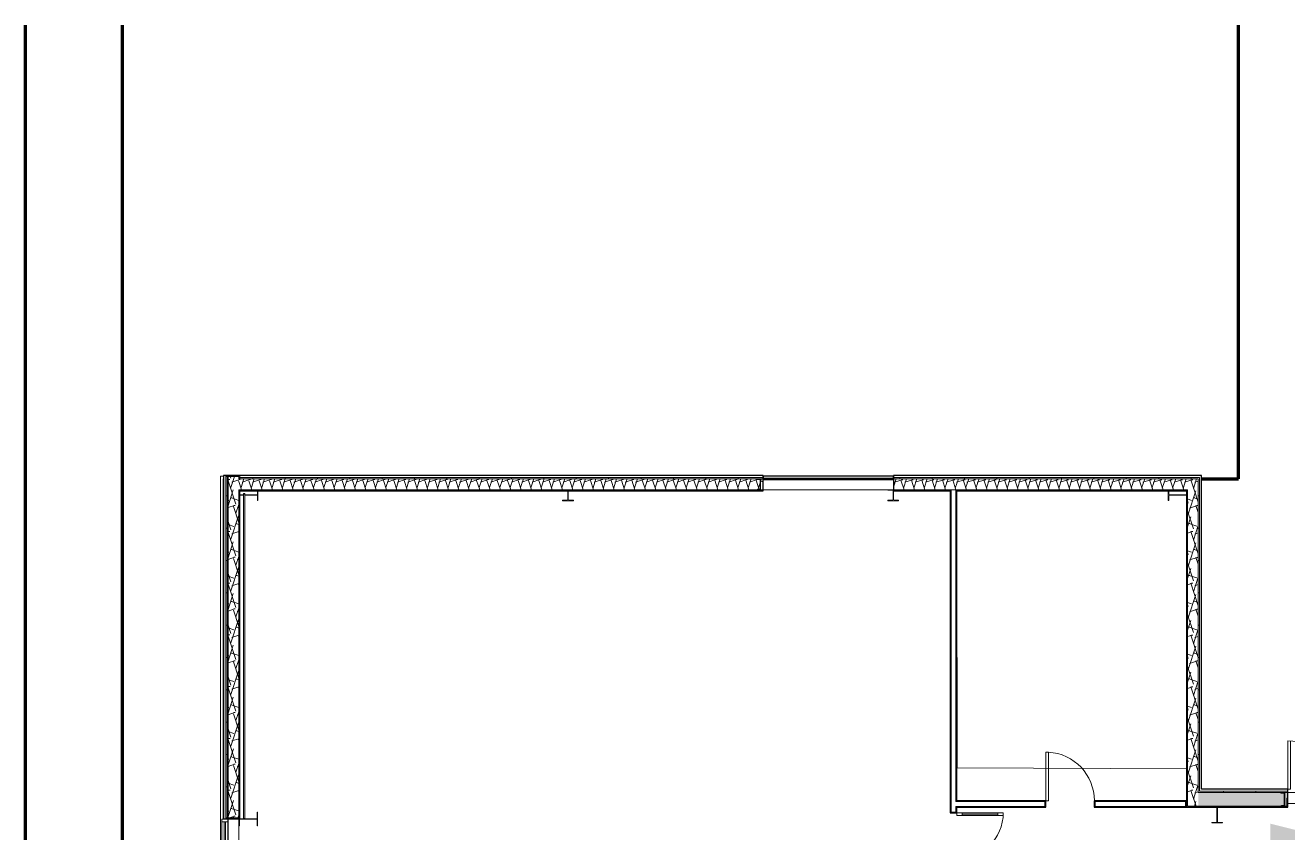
# Model space of a CAD drawing. Header units: inches. Extents: x 0 to 26364, y -23034 to 792.
# Drawn here: x 21911 to 22848, y -21154 to -20555 of the extents above; entities that cross this region are included whole.
import ezdxf

# ---------------------------------------------------------------- set-up
doc = ezdxf.new("R2010")
doc.units = ezdxf.units.IN
doc.header["$MEASUREMENT"] = 0
for name, color, linetype, lineweight in [('A-ANNO-NOTE', 131, 'Continuous', 9), ('A-DOOR', 31, 'Continuous', 13), ('A-DOOR-GLAZ', 31, 'Continuous', 15), ('A-FLOR', 192, 'Continuous', 13), ('A-GLAZ-CURT', 52, 'Continuous', 13), ('A-GLAZ-CWMG', 51, 'Continuous', 13), ('A-SITE-ROAD', 130, 'Continuous', 70), ('A-SITE-SWLK', 140, 'Continuous', 70), ('A-WALL', 113, 'Continuous', 13), ('A-WALL-PATT', 111, 'Continuous', 25), ('C-TOPO', 7, 'Continuous', 13), ('EOP-PR', 4, 'Continuous', 70), ('I-WALL', 2, 'Continuous', 13), ('L-SITE-WALL', 31, 'Continuous', 13), ('S-BEAM', 12, 'Continuous', 13), ('S-COLS', 52, 'Continuous', 13)]:
    doc.layers.add(name, color=color, linetype=linetype, lineweight=lineweight)
pattern_1 = [(45, (0, 0), (-19.00703, 19.00703), []), (45, (0, 28.8), (-19.00703, 19.00703), [])]
pattern_2 = [(0, (0, 0), (0, 24), []), (90, (0, 0), (-24, 1e-15), [])]
pattern_3 = [(161.57, (0.96, 0.96), (-7.6802237, -0.0009796), [0, -54.643, 6.067, 0]), (18.43, (-0.96, 0.96), (-7.6802237, 0.0009796), [0, -54.643, 6.067, 0]), (108.43, (0.96, 0.96), (3.8382953, -19.20136532), [18.211, -42.499]), (71.57, (-0.96, 0.96), (3.8382953, 19.20136532), [18.211, -42.499])]
pattern_4 = [(0, (0, 0), (61.44, 15.36), [2.534, -43.546, 2.534, -43.546, -245.76]), (0, (0, 0), (61.44, 15.36), [-92.16, 2.534, -89.626, 2.534, -43.546, -107.52]), (0, (0, 0), (61.44, 15.36), [-230.4, 2.534, -28.186, 2.534, -74.266]), (120, (23.04, 7.68), (-44.02215, 45.528601), [2.534, -43.546, 2.534, -43.546, -245.76]), (120, (23.04, 7.68), (-44.02215, 45.528601), [-92.16, 2.534, -89.626, 2.534, -43.546, -107.52]), (120, (23.04, 7.68), (-44.02215, 45.528601), [-230.4, 2.534, -28.186, 2.534, -74.266]), (240, (30.72, 38.4), (-17.41785, -60.888601), [2.534, -43.546, 2.534, -43.546, -245.76]), (240, (30.72, 38.4), (-17.41785, -60.888601), [-92.16, 2.534, -89.626, 2.534, -43.546, -107.52]), (240, (30.72, 38.4), (-17.41785, -60.888601), [-230.4, 2.534, -28.186, 2.534, -74.266])]

# ---------------------------------------------------------------- blocks, each defined once
blk = doc.blocks.new('Struct_Xcel_Sports Complex_rvt-1-Egress Plan')
at = {"layer": 'A-FLOR', "color": 250, "lineweight": 9}
for p, q in [((22602.62, -21105.85), (22602.27, -20941.82)), ((22772.64, -21106.56), (22602.62, -21105.85))]:
    blk.add_line(p, q, dxfattribs=at)
at = {"layer": 'A-FLOR', "color": 7}
blk.add_line((22847.77, -21132.3), (22919.77, -21132.3), dxfattribs=at)
at = {"layer": 'L-SITE-WALL', "color": 7}
for p, q in [((22058.14, -21143.93), (22058.14, -20899.55)), ((22847.77, -21124.3), (22919.77, -21124.3)), ((22919.77, -21132.3), (22847.77, -21132.3))]:
    blk.add_line(p, q, dxfattribs=at)
blk = doc.blocks.new('Single-Glass 1 - 2_  10 7_16_ x96_-1835913-Egress Plan')
at = {"layer": 'A-DOOR'}
for p, q in [((15.21875, -2.4375), (15.21875, -6.4375)), ((17.21875, -2.4375), (15.21875, -2.4375)), ((15.21875, -6.4375), (17.21875, -6.4375)), ((17.21875, -2.4375), (17.21875, -6.4375)), ((15.21875, -32.875), (15.21875, -36.875)), ((15.21875, -32.875), (17.21875, -32.875)), ((17.21875, -36.875), (15.21875, -36.875)), ((17.21875, -32.875), (17.21875, -36.875))]:
    blk.add_line(p, q, dxfattribs=at)
at = {"layer": 'A-DOOR', "lineweight": 9}
for p, q in [((15.21875, -6.4375), (15.21875, -32.875)), ((17.21875, -6.4375), (17.21875, -32.875))]:
    blk.add_line(p, q, dxfattribs=at)
blk.add_arc((17.21875, -2.4375), 34.4375, 180, 270, dxfattribs=at)
at = {"layer": 'A-DOOR-GLAZ'}
blk.add_line((16.21875, -32.875), (16.21875, -6.4375), dxfattribs=at)
blk = doc.blocks.new('Single-Flush - 36_ x 84_-1318909-Egress Plan')
at = {"layer": 'A-DOOR'}
for p, q in [((16, -2.44), (16, -38.45)), ((18, -2.44), (16, -2.44)), ((18, -2.44), (18, -38.45)), ((18, -38.45), (16, -38.45))]:
    blk.add_line(p, q, dxfattribs=at)
at = {"layer": 'A-DOOR', "lineweight": 9}
blk.add_arc((18, -2.44), 36.07, 180, 266.82115, dxfattribs=at)
blk = doc.blocks.new('Rectangular Mullion - Exterior 2_ x 4_5_-1142339-Egress Plan')
at = {"layer": 'A-GLAZ-CWMG'}
for p, q in [((-2, 3), (0, 3)), ((-2, -1.5), (-2, 3)), ((0, 3), (0, -1.5)), ((0, -1.5), (-2, -1.5))]:
    blk.add_line(p, q, dxfattribs=at)
blk = doc.blocks.new('Double-Flush - 72_ x 96_-983185-Egress Plan')
at = {"layer": 'A-DOOR'}
for p, q in [((-36, -6.63), (-36, -42.63)), ((-36, -6.63), (-34, -6.63)), ((-34, -6.63), (-34, -42.63)), ((34, -6.63), (34, -42.57)), ((36, -6.63), (34, -6.63)), ((36, -6.63), (36, -42.63)), ((-36, -42.63), (-34, -42.63))]:
    blk.add_line(p, q, dxfattribs=at)
at = {"layer": 'A-DOOR', "lineweight": 9}
for centre, start, end in [((-36, -6.63), 270, 360), ((36, -6.63), 180, 270)]:
    blk.add_arc(centre, 36, start, end, dxfattribs=at)
blk = doc.blocks.new('Girt_Z - 8_D-1789509-Egress Plan')
at = {"layer": 'S-BEAM'}
for p, q in [((22555.27, -20891.55), (22458.52, -20891.55)), ((22555.27, -20892.13), (22458.52, -20892.13)), ((22555.27, -20892.2), (22458.52, -20892.2)), ((22458.52, -20899.55), (22551.14, -20899.55))]:
    blk.add_line(p, q, dxfattribs=at)
blk = doc.blocks.new('Girt_C - 8_D-1405510-Egress Plan')
at = {"layer": 'S-BEAM'}
for p, q in [((22061.64, -21143.68), (22061.64, -21646.84)), ((22069.64, -21380.05), (22069.64, -21148.8)), ((22069.64, -21621.3), (22069.64, -21390.05)), ((22069.64, -21646.84), (22069.64, -21631.3)), ((22069.25, -21647.23), (22062.03, -21647.23))]:
    blk.add_line(p, q, dxfattribs=at)
blk = doc.blocks.new('System Panel - INSULATED LOW-E GLAZING _SEE ELEVATIONS FOR U-FACTOR_ SHGC_ _ LT_-827433-Egress Plan')
at = {"layer": 'A-GLAZ-CURT', "lineweight": 9}
for p, q in [((17.09375, -0.25), (-17.09375, -0.25)), ((-17.09375, -0.25), (-17.09375, -1.25)), ((-17.09375, -1.25), (17.09375, -1.25)), ((17.09375, -1.25), (17.09375, -0.25))]:
    blk.add_line(p, q, dxfattribs=at)
at = {"layer": 'A-GLAZ-CURT'}
for p, q in [((-17.09375, -1.25), (-17.09375, -0.25)), ((17.09375, -0.25), (-17.09375, -0.25)), ((-17.09375, -1.25), (17.09375, -1.25)), ((17.09375, -0.25), (17.09375, -1.25))]:
    blk.add_line(p, q, dxfattribs=at)
blk = doc.blocks.new('Rectangular Mullion - Exterior 2_ x 4_5_-V77-Egress Plan')
at = {"layer": 'A-GLAZ-CWMG'}
for p, q in [((22057.02, -21145.93), (22057.02, -21180.12)), ((22061.52, -21145.93), (22061.52, -21180.12))]:
    blk.add_line(p, q, dxfattribs=at)
blk = doc.blocks.new('Round Bar - 1_-1267021-Egress Plan')
at = {"layer": 'S-BEAM'}
for p, q in [((22073.14, -21867.69), (22073.14, -21988.86)), ((22074.14, -21988.86), (22074.14, -21867.69))]:
    blk.add_line(p, q, dxfattribs=at)
for centre, start_param, end_param in [((22073.64, -21867.69), 0, 3.141593), ((22073.64, -21867.69), 3.141593, 6.283185), ((22073.64, -22108.84), 3.926991, 5.497787)]:
    blk.add_ellipse(centre, major_axis=(0.5, 0), ratio=0.507473, start_param=start_param, end_param=end_param, dxfattribs=at)
blk = doc.blocks.new('Round Bar - 1_-V80-Egress Plan')
at = {"layer": 'S-BEAM'}
for p, q in [((22073.14, -21022.63), (22073.14, -21143.8)), ((22074.14, -21143.8), (22074.14, -21022.63))]:
    blk.add_line(p, q, dxfattribs=at)
for centre, start_param, end_param in [((22073.64, -20902.65), 0, 3.141593), ((22073.64, -21143.8), 0, 3.141593), ((22073.64, -21143.8), 3.141593, 6.283185)]:
    blk.add_ellipse(centre, major_axis=(0.5, 0), ratio=0.507473, start_param=start_param, end_param=end_param, dxfattribs=at)

msp = doc.modelspace()

# ---------------------------------------------------------------- hatches: boundary and pattern name
at = {"layer": 'A-ANNO-NOTE'}
msp.add_hatch(color=256, dxfattribs=at).paths.add_polyline_path([(22834.74, -21171.3), (22882.74, -21159.3), (22834.74, -21147.3)], flags=0)
at = {"layer": 'A-WALL-PATT', "lineweight": 9}
h = msp.add_hatch(dxfattribs=at)
h.set_pattern_fill('FP_14', color=256, style=0, pattern_type=2)
h.set_pattern_definition(pattern_2)
h.paths.add_polyline_path([(22061.14, -21142.93), (22061.14, -20889.8), (22060.14, -20889.8), (22060.14, -21142.93)], flags=0)
h = msp.add_hatch(dxfattribs=at)
h.set_pattern_fill('FP_13', color=256, style=0, pattern_type=2)
h.set_pattern_definition([(0, (0, 0), (30.72, 7.68), [2.534, -20.506, 2.534, -20.506, -122.88]), (0, (0, 0), (30.72, 7.68), [-46.08, 2.534, -43.546, 2.534, -20.506, -53.76]), (0, (0, 0), (30.72, 7.68), [-115.2, 2.534, -12.826, 2.534, -35.866]), (120, (11.52, 3.84), (-22.0110751, 22.7643004), [2.534, -20.506, 2.534, -20.506, -122.88]), (120, (11.52, 3.84), (-22.0110751, 22.7643004), [-46.08, 2.534, -43.546, 2.534, -20.506, -53.76]), (120, (11.52, 3.84), (-22.0110751, 22.7643004), [-115.2, 2.534, -12.826, 2.534, -35.866]), (240, (15.36, 19.2), (-8.7089249, -30.4443004), [2.534, -20.506, 2.534, -20.506, -122.88]), (240, (15.36, 19.2), (-8.7089249, -30.4443004), [-46.08, 2.534, -43.546, 2.534, -20.506, -53.76]), (240, (15.36, 19.2), (-8.7089249, -30.4443004), [-115.2, 2.534, -12.826, 2.534, -35.866])])
h.paths.add_polyline_path([(22061.14, -21142.93), (22061.64, -21142.93), (22061.64, -20889.8), (22061.14, -20889.8), (22061.14, -21136.01)], flags=0)
h = msp.add_hatch(dxfattribs=at)
h.set_pattern_fill('FP_11', color=256, style=0, pattern_type=2)
h.set_pattern_definition(pattern_3)
h.paths.add_polyline_path([(22069.64, -21142.93), (22069.64, -20889.8), (22061.64, -20889.8), (22061.64, -21142.93), (22065.11, -21142.93)], flags=0)
h = msp.add_hatch(dxfattribs=at)
h.set_pattern_fill('FP_11', color=256, style=0, pattern_type=2)
h.set_pattern_definition(pattern_3)
h.paths.add_polyline_path([(22070.39, -20899.55), (22458.52, -20899.55), (22458.52, -20891.55), (22069.64, -20891.55), (22069.64, -20899.55)], flags=0)
h = msp.add_hatch(dxfattribs=at)
h.set_pattern_fill('FP_14', color=256, style=0, pattern_type=2)
h.set_pattern_definition(pattern_2)
h.paths.add_polyline_path([(22070.39, -20891.55), (22458.52, -20891.55), (22458.52, -20890.55), (22070.39, -20890.55)], flags=0)
h = msp.add_hatch(dxfattribs=at)
h.set_pattern_fill('FP_14', color=256, style=0, pattern_type=2)
h.set_pattern_definition(pattern_2)
h.paths.add_polyline_path([(22555.27, -20891.55), (22782.39, -20891.55), (22782.39, -20890.55), (22555.27, -20890.55)], flags=0)
h = msp.add_hatch(dxfattribs=at)
h.set_pattern_fill('FP_11', color=256, style=0, pattern_type=2)
h.set_pattern_definition(pattern_3)
h.paths.add_polyline_path([(22555.27, -20899.55), (22781.39, -20899.55), (22781.39, -20891.55), (22555.27, -20891.55)], flags=0)
h = msp.add_hatch(dxfattribs=at)
h.set_pattern_fill('FP_14', color=256, style=0, pattern_type=2)
h.set_pattern_definition(pattern_2)
h.paths.add_polyline_path([(22782.39, -21135.05), (22782.39, -21134.3), (22781.39, -21134.3), (22781.39, -21135.05)], flags=0)
h.paths.add_polyline_path([(22781.39, -21124.3), (22782.39, -21124.3), (22782.39, -20891.55), (22781.39, -20891.55), (22781.39, -21116.64)], flags=0)
h = msp.add_hatch(dxfattribs=at)
h.set_pattern_fill('FP_10', color=256, style=0, pattern_type=2)
h.set_pattern_definition(pattern_4)
h.paths.add_polyline_path([(22597.4, -21459.18), (22598.02, -21459.18), (22598.02, -21174.4), (22599.84, -21174.4), (22599.84, -21173.77), (22597.4, -21173.77), (22597.4, -21454.43)], flags=0)
h.paths.add_polyline_path([(22599.84, -21139.33), (22599.84, -21138.71), (22598.02, -21138.71), (22598.02, -20899.55), (22597.4, -20899.55), (22597.4, -21139.33)], flags=0)
h = msp.add_hatch(dxfattribs=at)
h.set_pattern_fill('FP_10', color=256, style=0, pattern_type=2)
h.set_pattern_definition(pattern_4)
h.paths.add_polyline_path([(22602.27, -21454.43), (22602.27, -21203.18), (22601.65, -21203.18), (22601.65, -21454.43)], flags=0)
h.paths.add_polyline_path([(22601.65, -21199.55), (22602.27, -21199.55), (22602.27, -21173.77), (22599.84, -21173.77), (22599.84, -21174.4), (22601.65, -21174.4), (22601.65, -21174.75)], flags=0)
h.paths.add_polyline_path([(22599.84, -21139.33), (22602.27, -21139.33), (22602.27, -21134.55), (22601.65, -21134.55), (22601.65, -21138.71), (22599.84, -21138.71)], flags=0)
h.paths.add_polyline_path([(22601.65, -21130.93), (22602.27, -21130.93), (22602.27, -20899.55), (22601.65, -20899.55), (22601.65, -21097.28)], flags=0)
h = msp.add_hatch(dxfattribs=at)
h.set_pattern_fill('FP_11', color=256, style=0, pattern_type=2)
h.set_pattern_definition(pattern_3)
h.paths.add_polyline_path([(22781.39, -21134.3), (22781.39, -20899.55), (22773.39, -20899.55), (22773.39, -21134.3)], flags=0)
h = msp.add_hatch(dxfattribs=at)
h.set_pattern_fill('FP_11', color=256, style=0, pattern_type=2)
h.set_pattern_definition(pattern_3)
h.paths.add_polyline_path([(22783.89, -21134.3), (22847.02, -21134.3), (22847.02, -21128.43), (22847.77, -21128.43), (22847.77, -21124.3), (22781.39, -21124.3), (22781.39, -21134.3), (22782.39, -21134.3)], flags=0)
h.paths.add_polyline_path([(25980.27, -21134.3), (25980.27, -21124.3), (25968.77, -21124.3), (25968.77, -21128.43), (25969.52, -21128.43), (25969.52, -21134.3), (25977.95, -21134.3)], flags=0)
h.paths.add_polyline_path([(22920.52, -21134.3), (22928.02, -21134.3), (22928.02, -21128.43), (22928.77, -21128.43), (22928.77, -21124.3), (22919.77, -21124.3), (22919.77, -21128.43), (22920.52, -21128.43)], flags=0)
h.paths.add_polyline_path([(23073.52, -21134.3), (25932.02, -21134.3), (25932.02, -21128.43), (25932.77, -21128.43), (25932.77, -21124.3), (23072.77, -21124.3), (23072.77, -21128.43), (23073.52, -21128.43)], flags=0)
h = msp.add_hatch(dxfattribs=at)
h.set_pattern_fill('FP_14', color=256, style=0, pattern_type=2)
h.set_pattern_definition(pattern_2)
h.paths.add_polyline_path([(22782.39, -21124.3), (22847.77, -21124.3), (22847.77, -21123.3), (22782.39, -21123.3)], flags=0)
h.paths.add_polyline_path([(25980.27, -21124.3), (25981.02, -21124.3), (25981.02, -21123.3), (25968.77, -21123.3), (25968.77, -21124.3), (25977.95, -21124.3)], flags=0)
h.paths.add_polyline_path([(25802.48, -21124.3), (25932.77, -21124.3), (25932.77, -21123.3), (23072.77, -21123.3), (23072.77, -21124.3), (25241, -21124.3)], flags=0)
h.paths.add_polyline_path([(22919.77, -21124.3), (22928.77, -21124.3), (22928.77, -21123.3), (22919.77, -21123.3)], flags=0)
h = msp.add_hatch(dxfattribs=at)
h.set_pattern_fill('FP_10', color=256, style=0, pattern_type=2)
h.set_pattern_definition(pattern_4)
h.paths.add_polyline_path([(22667.61, -21132.74), (22668.24, -21132.74), (22668.24, -21130.3), (22602.27, -21130.3), (22602.27, -21130.93), (22667.61, -21130.93)], flags=0)
h.paths.add_polyline_path([(22704.24, -21132.74), (22704.86, -21132.74), (22704.86, -21130.93), (22772.64, -21130.93), (22772.64, -21130.3), (22704.24, -21130.3)], flags=0)
at = {"layer": 'S-COLS', "lineweight": 9}
h = msp.add_hatch(dxfattribs=at)
h.set_pattern_fill('FP_8', color=256, style=0, pattern_type=2)
h.set_pattern_definition(pattern_1)
h.paths.add_polyline_path([(22309.89, -20907.8), (22317.89, -20907.8), (22317.89, -20907.37), (22314.73, -20907.37), (22314.24, -20907.17), (22314.03, -20906.68), (22314.03, -20900.68), (22314.24, -20900.19), (22314.73, -20899.99), (22317.89, -20899.99), (22317.89, -20899.55), (22309.89, -20899.55), (22309.89, -20899.99), (22313.05, -20899.99), (22313.54, -20900.19), (22313.75, -20900.68), (22313.75, -20906.68), (22313.54, -20907.17), (22313.05, -20907.37), (22309.89, -20907.37)], flags=0)
h = msp.add_hatch(dxfattribs=at)
h.set_pattern_fill('FP_8', color=256, style=0, pattern_type=2)
h.set_pattern_definition(pattern_1)
h.paths.add_polyline_path([(22559.14, -20907.8), (22559.14, -20907.37), (22555.98, -20907.37), (22555.49, -20907.17), (22555.28, -20906.68), (22555.28, -20900.68), (22555.49, -20900.19), (22555.98, -20899.99), (22559.14, -20899.99), (22559.14, -20899.55), (22551.14, -20899.55), (22551.14, -20899.99), (22554.3, -20899.99), (22554.79, -20900.19), (22555, -20900.68), (22555, -20906.68), (22554.79, -20907.17), (22554.3, -20907.37), (22551.14, -20907.37), (22551.14, -20907.8)], flags=0)
h = msp.add_hatch(dxfattribs=at)
h.set_pattern_fill('FP_8', color=256, style=0, pattern_type=2)
h.set_pattern_definition(pattern_1)
h.paths.add_polyline_path([(22772.96, -20907.55), (22773.39, -20907.55), (22773.39, -20899.55), (22772.96, -20899.55), (22772.96, -20902.72), (22772.75, -20903.21), (22772.27, -20903.41), (22760.27, -20903.41), (22759.78, -20903.21), (22759.57, -20902.72), (22759.57, -20899.55), (22759.14, -20899.55), (22759.14, -20907.55), (22759.57, -20907.55), (22759.57, -20904.39), (22759.78, -20903.9), (22760.27, -20903.7), (22772.27, -20903.7), (22772.75, -20903.9), (22772.96, -20904.39)], flags=0)
h = msp.add_hatch(dxfattribs=at)
h.set_pattern_fill('FP_8', color=256, style=0, pattern_type=2)
h.set_pattern_definition(pattern_1)
h.paths.add_polyline_path([(22799.39, -21146.8), (22799.39, -21146.37), (22796.23, -21146.37), (22795.74, -21146.17), (22795.53, -21145.68), (22795.53, -21135.43), (22795.74, -21134.94), (22796.23, -21134.74), (22799.39, -21134.74), (22799.39, -21134.3), (22791.39, -21134.3), (22791.39, -21134.74), (22794.55, -21134.74), (22795.04, -21134.94), (22795.25, -21135.43), (22795.25, -21145.68), (22795.04, -21146.17), (22794.55, -21146.37), (22791.39, -21146.37), (22791.39, -21146.8)], flags=0)
h = msp.add_hatch(dxfattribs=at)
h.set_pattern_fill('FP_8', color=256, style=0, pattern_type=2)
h.set_pattern_definition(pattern_1)
h.paths.add_polyline_path([(22070.07, -21148.8), (22070.07, -21144.64), (22070.28, -21144.15), (22070.77, -21143.95), (22073.21, -21143.89), (22073.14, -21143.66), (22070.77, -21143.66), (22070.28, -21143.46), (22070.07, -21142.97), (22070.07, -21138.8), (22069.64, -21138.8), (22069.64, -21148.8)], flags=0)
h.paths.add_polyline_path([(22083.64, -21148.8), (22083.64, -21138.8), (22083.21, -21138.8), (22083.21, -21142.97), (22083, -21143.46), (22082.52, -21143.66), (22074.14, -21143.66), (22074.06, -21143.9), (22074.12, -21143.95), (22082.65, -21144), (22083, -21144.15), (22083.21, -21144.64), (22083.21, -21148.8)], flags=0)

# ---------------------------------------------------------------- linework, layer by layer
at = {"layer": 'A-SITE-ROAD'}
msp.add_line((21911.24, -20555.01), (21911.24, -22983.09), dxfattribs=at)
at = {"layer": 'A-SITE-SWLK'}
msp.add_line((21983.24, -20555.01), (21983.24, -21649.18), dxfattribs=at)
at = {"layer": 'A-WALL', "lineweight": 25}
for p, q in [((22058.33, -20889.05), (22058.33, -21143.68)), ((22458.52, -20889.05), (22058.33, -20889.05)), ((22458.52, -20900.3), (22458.52, -20889.05)), ((22555.2, -20889.48), (22458.58, -20889.48)), ((22458.58, -20889.48), (22458.58, -20891.05)), ((22458.58, -20891.05), (22555.2, -20891.05)), ((22555.2, -20891.05), (22555.2, -20889.48)), ((22783.89, -20889.05), (22555.27, -20889.05)), ((22555.27, -20889.05), (22555.27, -20900.3)), ((22783.89, -21121.8), (22783.89, -20889.05)), ((22070.39, -21143.68), (22070.39, -20900.3)), ((22070.39, -20900.3), (22458.52, -20900.3)), ((22555.27, -20900.3), (22597.4, -20900.3)), ((22602.27, -20900.3), (22772.64, -20900.3)), ((22772.64, -20900.3), (22772.64, -21130.3)), ((22847.77, -21121.8), (22783.89, -21121.8)), ((22847.77, -21135.05), (22847.77, -21121.8)), ((22772.64, -21135.05), (22847.77, -21135.05)), ((22058.33, -21143.68), (22070.39, -21143.68))]:
    msp.add_line(p, q, dxfattribs=at)
at = {"layer": 'A-WALL', "lineweight": 9}
for p, q in [((22058.64, -20889.05), (22058.64, -21143.68)), ((22060.14, -20889.05), (22060.14, -21143.68)), ((22060.14, -20889.8), (22069.64, -20889.8)), ((22061.14, -20889.8), (22061.14, -21142.93)), ((22061.64, -20889.8), (22061.64, -21142.93)), ((22069.64, -20889.8), (22069.64, -20891.55)), ((22458.52, -20891.55), (22069.64, -20891.55)), ((22070.39, -20891.55), (22070.39, -20889.05)), ((22458.52, -20890.55), (22070.39, -20890.55)), ((22782.39, -20890.55), (22555.27, -20890.55)), ((22781.39, -20891.55), (22555.27, -20891.55)), ((22781.39, -20891.55), (22781.39, -21124.3)), ((22782.39, -20890.55), (22782.39, -21123.3)), ((22069.64, -20899.55), (22069.64, -21142.93)), ((22069.64, -20899.55), (22458.52, -20899.55)), ((22773.39, -20899.55), (22555.27, -20899.55)), ((22597.4, -20899.55), (22597.4, -20900.3)), ((22598.02, -20899.55), (22598.02, -21138.71)), ((22601.65, -21130.93), (22601.65, -20899.55)), ((22602.27, -20899.55), (22602.27, -20900.3)), ((22773.39, -20899.55), (22773.39, -21134.3)), ((22847.77, -21124.3), (22781.39, -21124.3)), ((22847.77, -21123.3), (22782.39, -21123.3)), ((22667.61, -21130.93), (22601.65, -21130.93)), ((22601.65, -21138.71), (22601.65, -21134.55)), ((22601.65, -21134.55), (22667.61, -21134.55)), ((22667.61, -21134.55), (22667.61, -21130.93)), ((22704.86, -21130.93), (22704.86, -21134.55)), ((22772.02, -21130.93), (22704.86, -21130.93)), ((22704.86, -21134.55), (22772.02, -21134.55)), ((22772.02, -21134.55), (22772.02, -21130.93)), ((22773.39, -21134.3), (22847.02, -21134.3)), ((22781.39, -21135.05), (22781.39, -21134.3)), ((22782.39, -21135.05), (22782.39, -21134.3)), ((22847.77, -21128.43), (22847.02, -21128.43)), ((22847.02, -21134.3), (22847.02, -21128.43)), ((22069.64, -21142.93), (22060.14, -21142.93)), ((22598.02, -21138.71), (22601.65, -21138.71))]:
    msp.add_line(p, q, dxfattribs=at)
at = {"layer": 'C-TOPO'}
for p, q in [((21911.24, -22983.08), (21911.24, -20555.01)), ((21911.24, -20555.01), (21911.24, -22983.08)), ((21983.24, -20555.01), (21983.24, -21649.18)), ((21983.24, -21649.18), (21983.24, -20555.01)), ((22811.24, -20891.55), (22811.24, -20555.01)), ((22811.24, -20555.01), (22811.24, -20891.55)), ((22783.89, -20891.55), (22811.24, -20891.55)), ((22811.24, -20891.55), (22783.89, -20891.55))]:
    msp.add_line(p, q, dxfattribs=at)
at = {"layer": 'EOP-PR'}
for p, q in [((22811.24, -20891.55), (22811.24, -20555.01)), ((22783.89, -20891.55), (22811.24, -20891.55))]:
    msp.add_line(p, q, dxfattribs=at)
at = {"layer": 'I-WALL', "lineweight": 25}
for p, q in [((22597.4, -20900.3), (22597.4, -21139.33)), ((22602.27, -21130.3), (22602.27, -20900.3)), ((22668.24, -21130.3), (22602.27, -21130.3)), ((22602.27, -21139.33), (22602.27, -21135.18)), ((22602.27, -21135.18), (22668.24, -21135.18)), ((22668.24, -21135.18), (22668.24, -21130.3)), ((22772.64, -21130.3), (22704.24, -21130.3)), ((22704.24, -21130.3), (22704.24, -21135.18)), ((22704.24, -21135.18), (22772.64, -21135.18)), ((22772.64, -21135.18), (22772.64, -21130.3)), ((22597.4, -21139.33), (22602.27, -21139.33))]:
    msp.add_line(p, q, dxfattribs=at)
at = {"layer": 'L-SITE-WALL'}
for p, q in [((22056.14, -20889.55), (22058.33, -20889.55)), ((22056.14, -22800.8), (22056.14, -20889.55)), ((22058.33, -20891.55), (22058.14, -20891.55)), ((22058.14, -20891.55), (22058.14, -21143.93)), ((22458.58, -20889.55), (22555.2, -20889.55))]:
    msp.add_line(p, q, dxfattribs=at)
at = {"layer": 'S-COLS', "lineweight": 15}
for p, q in [((22456.64, -20891.55), (22454.3, -20891.55)), ((22454.69, -20891.94), (22456.34, -20892.2)), ((22456.34, -20892.2), (22456.34, -20898.9)), ((22456.64, -20899.55), (22456.64, -20891.55)), ((22070.07, -20899.55), (22069.64, -20899.55)), ((22069.64, -20899.55), (22069.64, -20907.55)), ((22070.07, -20902.72), (22070.07, -20899.55)), ((22083.89, -20899.55), (22083.46, -20899.55)), ((22083.46, -20899.55), (22083.46, -20902.72)), ((22083.89, -20907.55), (22083.89, -20899.55)), ((22317.89, -20899.55), (22309.89, -20899.55)), ((22309.89, -20899.55), (22309.89, -20899.99)), ((22309.89, -20899.99), (22313.05, -20899.99)), ((22313.75, -20900.68), (22313.75, -20906.68)), ((22314.03, -20906.68), (22314.03, -20900.68)), ((22314.73, -20899.99), (22317.89, -20899.99)), ((22317.89, -20899.99), (22317.89, -20899.55)), ((22454.3, -20899.55), (22456.64, -20899.55)), ((22456.34, -20898.9), (22454.69, -20899.16)), ((22559.14, -20899.55), (22551.14, -20899.55)), ((22551.14, -20899.55), (22551.14, -20899.99)), ((22551.14, -20899.99), (22554.3, -20899.99)), ((22555, -20900.68), (22555, -20906.68)), ((22555.28, -20906.68), (22555.28, -20900.68)), ((22555.98, -20899.99), (22559.14, -20899.99)), ((22559.14, -20899.99), (22559.14, -20899.55)), ((22759.57, -20899.55), (22759.14, -20899.55)), ((22759.14, -20899.55), (22759.14, -20907.55)), ((22759.57, -20902.72), (22759.57, -20899.55)), ((22773.39, -20899.55), (22772.96, -20899.55)), ((22772.96, -20899.55), (22772.96, -20902.72)), ((22773.39, -20907.55), (22773.39, -20899.55)), ((22069.64, -20907.55), (22070.07, -20907.55)), ((22070.07, -20907.55), (22070.07, -20904.39)), ((22073.14, -20903.41), (22070.77, -20903.41)), ((22070.77, -20903.7), (22073.14, -20903.7)), ((22082.77, -20903.41), (22074.14, -20903.41)), ((22074.14, -20903.7), (22082.77, -20903.7)), ((22083.46, -20904.39), (22083.46, -20907.55)), ((22083.46, -20907.55), (22083.89, -20907.55)), ((22313.05, -20907.37), (22309.89, -20907.37)), ((22309.89, -20907.37), (22309.89, -20907.8)), ((22309.89, -20907.8), (22317.89, -20907.8)), ((22317.89, -20907.37), (22314.73, -20907.37)), ((22317.89, -20907.8), (22317.89, -20907.37)), ((22554.3, -20907.37), (22551.14, -20907.37)), ((22551.14, -20907.37), (22551.14, -20907.8)), ((22551.14, -20907.8), (22559.14, -20907.8)), ((22559.14, -20907.37), (22555.98, -20907.37)), ((22559.14, -20907.8), (22559.14, -20907.37)), ((22759.14, -20907.55), (22759.57, -20907.55)), ((22759.57, -20907.55), (22759.57, -20904.39)), ((22772.27, -20903.41), (22760.27, -20903.41)), ((22760.27, -20903.7), (22772.27, -20903.7)), ((22772.96, -20904.39), (22772.96, -20907.55)), ((22772.96, -20907.55), (22773.39, -20907.55)), ((22845.52, -21124.3), (22842.63, -21124.3)), ((22843.06, -21124.74), (22844.99, -21125.04)), ((22844.99, -21125.04), (22844.99, -21133.56)), ((22845.52, -21134.3), (22845.52, -21124.3)), ((22799.39, -21134.3), (22791.39, -21134.3)), ((22791.39, -21134.3), (22791.39, -21134.74)), ((22791.39, -21134.74), (22794.55, -21134.74)), ((22795.25, -21135.43), (22795.25, -21145.68)), ((22795.53, -21145.68), (22795.53, -21135.43)), ((22796.23, -21134.74), (22799.39, -21134.74)), ((22799.39, -21134.74), (22799.39, -21134.3)), ((22842.63, -21134.3), (22845.52, -21134.3)), ((22844.99, -21133.56), (22843.06, -21133.87)), ((22070.07, -21138.8), (22069.64, -21138.8)), ((22069.64, -21138.8), (22069.64, -21148.8)), ((22070.07, -21142.97), (22070.07, -21138.8)), ((22070.07, -21148.8), (22070.07, -21144.64)), ((22073.14, -21143.66), (22070.77, -21143.66)), ((22070.77, -21143.95), (22073.26, -21143.95)), ((22074.02, -21143.95), (22082.52, -21143.95)), ((22082.52, -21143.66), (22074.14, -21143.66)), ((22083.64, -21138.8), (22083.21, -21138.8)), ((22083.21, -21138.8), (22083.21, -21142.97)), ((22083.21, -21144.64), (22083.21, -21148.8)), ((22083.64, -21148.8), (22083.64, -21138.8)), ((22794.55, -21146.37), (22791.39, -21146.37)), ((22791.39, -21146.37), (22791.39, -21146.8)), ((22791.39, -21146.8), (22799.39, -21146.8)), ((22799.39, -21146.37), (22796.23, -21146.37)), ((22799.39, -21146.8), (22799.39, -21146.37)), ((22069.64, -21148.8), (22070.07, -21148.8)), ((22083.21, -21148.8), (22083.64, -21148.8))]:
    msp.add_line(p, q, dxfattribs=at)
for centre, radius, start, end in [((22454.69, -20891.55), 0.39, 180, 270), ((22070.77, -20902.72), 0.691, 180, 270), ((22082.77, -20902.72), 0.691, 270, 0), ((22313.05, -20900.68), 0.691, 0, 90), ((22314.73, -20900.68), 0.691, 90, 180), ((22454.69, -20899.55), 0.39, 90, 180), ((22554.3, -20900.68), 0.691, 0, 90), ((22555.98, -20900.68), 0.691, 90, 180), ((22760.27, -20902.72), 0.691, 180, 270), ((22772.27, -20902.72), 0.691, 270, 0), ((22070.77, -20904.39), 0.691, 90, 180), ((22082.77, -20904.39), 0.691, 0, 90), ((22313.05, -20906.68), 0.691, 270, 0), ((22314.73, -20906.68), 0.691, 180, 270), ((22554.3, -20906.68), 0.691, 270, 0), ((22555.98, -20906.68), 0.691, 180, 270), ((22760.27, -20904.39), 0.691, 90, 180), ((22772.27, -20904.39), 0.691, 0, 90), ((22843.06, -21124.3), 0.436, 180, 270), ((22794.55, -21135.43), 0.691, 0, 90), ((22796.23, -21135.43), 0.691, 90, 180), ((22843.06, -21134.3), 0.436, 90, 180), ((22070.77, -21142.97), 0.691, 180, 270), ((22070.77, -21144.64), 0.691, 90, 180), ((22082.52, -21142.97), 0.691, 270, 0), ((22082.52, -21144.64), 0.691, 0, 90), ((22794.55, -21145.68), 0.691, 270, 0), ((22796.23, -21145.68), 0.691, 180, 270)]:
    msp.add_arc(centre, radius, start, end, dxfattribs=at)

# ---------------------------------------------------------------- block references
at = {"lineweight": 5}
msp.add_blockref('Struct_Xcel_Sports Complex_rvt-1-Egress Plan', (0, 0), dxfattribs=at)
at = {"layer": 'A-DOOR'}
for name, p, rotation in [('Double-Flush - 72_ x 96_-983185-Egress Plan', (22883.77, -21128.43), 180), ('Single-Flush - 36_ x 84_-1318909-Egress Plan', (22686.24, -21132.74), 180), ('Single-Glass 1 - 2_  10 7_16_ x96_-1835913-Egress Plan', (22599.84, -21156.55), 89.99999999999959)]:
    msp.add_blockref(name, p, dxfattribs=dict(at, rotation=rotation))
at = {"layer": 'A-GLAZ-CURT', "rotation": 89.99999999996285}
msp.add_blockref('System Panel - INSULATED LOW-E GLAZING _SEE ELEVATIONS FOR U-FACTOR_ SHGC_ _ LT_-827433-Egress Plan', (22058.52, -21163.02), dxfattribs=at)
at = {"layer": 'A-GLAZ-CWMG', "extrusion": (0, 0, -1), "rotation": 90.00000000003713}
msp.add_blockref('Rectangular Mullion - Exterior 2_ x 4_5_-1142339-Egress Plan', (-22058.52, -21143.93), dxfattribs=at)
at = {"layer": 'A-GLAZ-CWMG'}
msp.add_blockref('Rectangular Mullion - Exterior 2_ x 4_5_-V77-Egress Plan', (0, 0), dxfattribs=at)
at = {"layer": 'S-BEAM'}
for name, p in [('Girt_Z - 8_D-1789509-Egress Plan', (0, 0)), ('Round Bar - 1_-V80-Egress Plan', (0, 0)), ('Round Bar - 1_-1267021-Egress Plan', (0, 965)), ('Girt_C - 8_D-1405510-Egress Plan', (0, 0))]:
    msp.add_blockref(name, p, dxfattribs=at)

doc.saveas('drawing.dxf')
